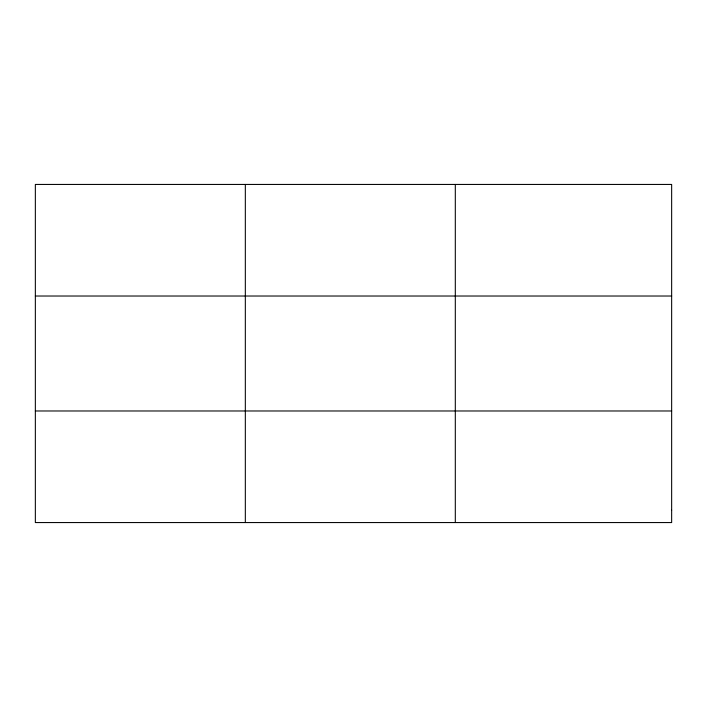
<?xml version="1.0" encoding="UTF-8"?>
<svg xmlns="http://www.w3.org/2000/svg" width="707" height="707" viewBox="0 0 707 707"><rect width="100%" height="100%" fill="white"/><g stroke="black" fill="none" stroke-linecap="round" stroke-linejoin="round"><path stroke-width="1.06" d="M245.329 184.439L245.329 522.561M455.308 184.439L455.308 522.561M35.35 296.021L671.65 296.021M35.35 410.979L671.65 410.979M671.65 510.162L671.65 522.561L35.35 522.561L35.35 184.439L671.65 184.439L671.65 510.162"/></g></svg>
